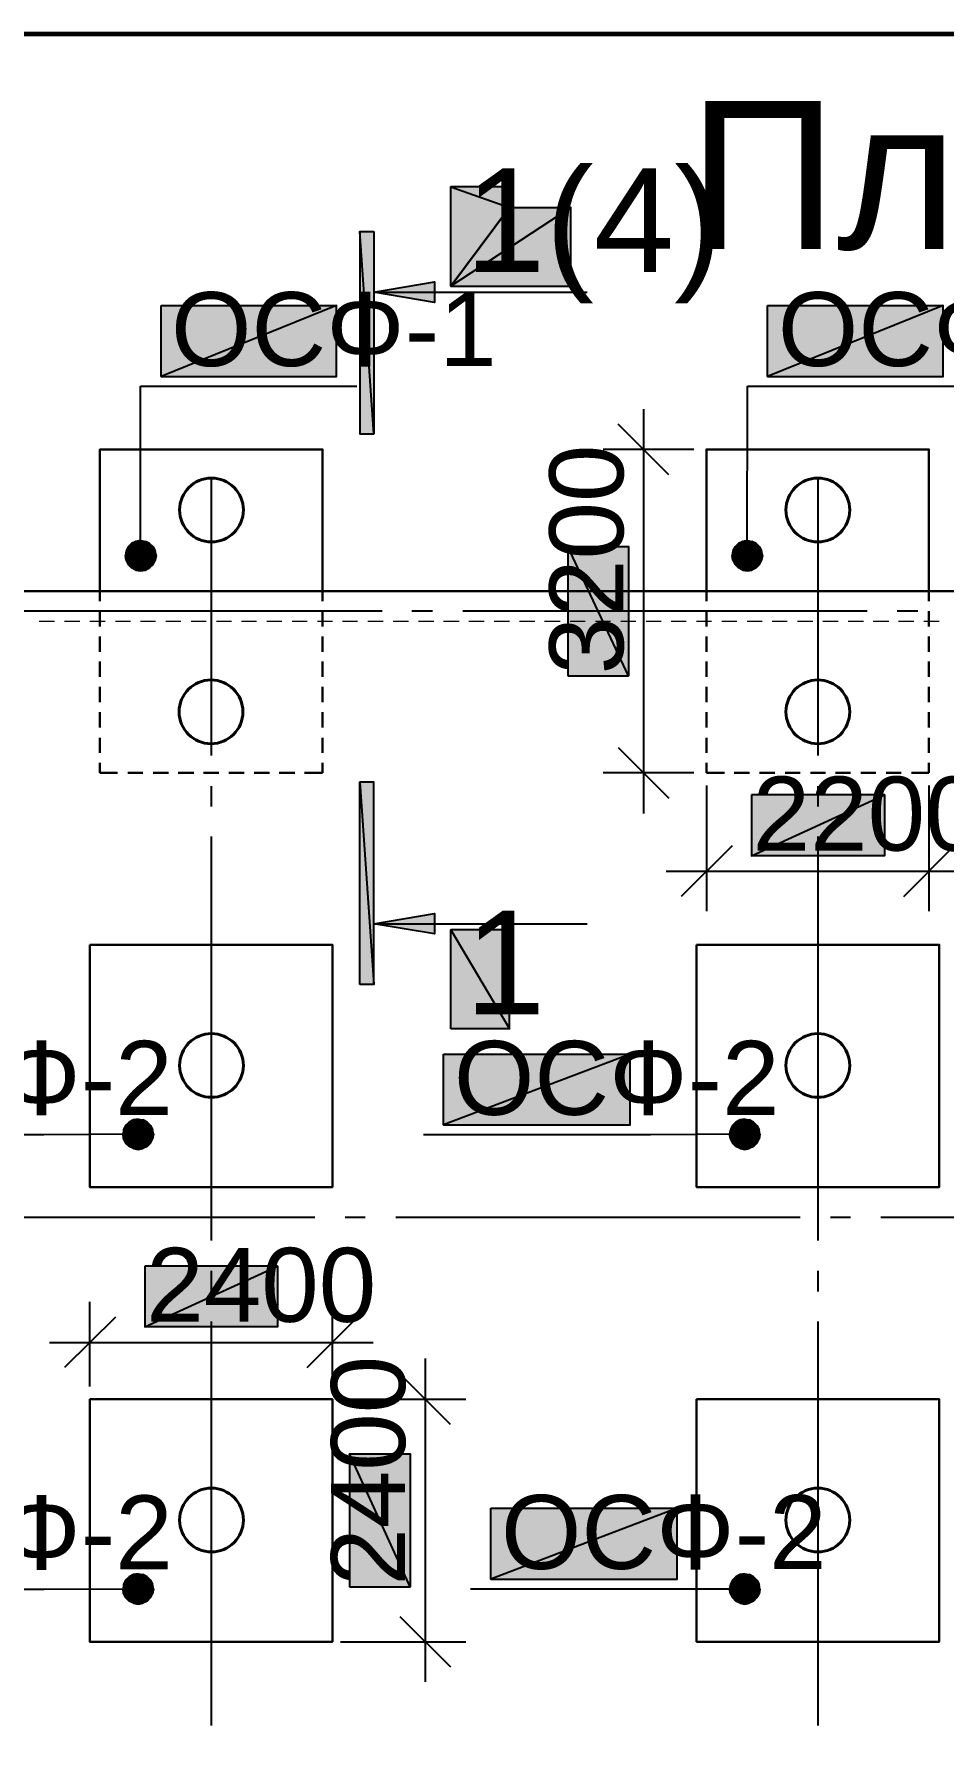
# Model space of a CAD drawing. Extents: x 8 to 21351, y 0 to 420.
# Drawn here: x 8904.4 to 8949.4, y 207.3 to 292.1 of the extents above; entities that cross this region are included whole.
import ezdxf

# ---------------------------------------------------------------- set-up
doc = ezdxf.new("R2010")
doc.units = 0
doc.styles.add('TEYPDFCAD_TEXT', font='arial.ttf')

msp = doc.modelspace()

# ---------------------------------------------------------------- hatches: boundary and pattern name
at = {"true_color": 0xffffff}
h = msp.add_hatch(color=0, dxfattribs=at)
h.paths.add_polyline_path([(8927.932, 284.565), (8925.032, 284.565), (8927.932, 283.549)])
h.paths.add_polyline_path([(8925.032, 284.565), (8927.932, 283.549), (8925.032, 279.654)])
h = msp.add_hatch(color=0, dxfattribs=at)
h.paths.add_polyline_path([(8927.932, 283.549), (8930.959, 283.549), (8925.032, 279.654)])
h.paths.add_polyline_path([(8930.959, 283.549), (8925.032, 279.654), (8930.959, 279.654)])
h = msp.add_hatch(color=7)
h.paths.add_polyline_path([(8921.222, 282.363), (8921.222, 272.351), (8920.523, 282.363)])
h.paths.add_polyline_path([(8921.222, 272.351), (8920.523, 282.363), (8920.523, 272.351)])
for points in [[(8921.222, 279.358), (8924.228, 279.866), (8924.228, 278.85)], [(8921.222, 248.095), (8924.228, 248.602), (8924.228, 247.586)]]:
    msp.add_hatch(color=7).paths.add_polyline_path(points)
h = msp.add_hatch(color=0, dxfattribs=at)
h.paths.add_polyline_path([(8910.702, 278.702), (8919.38, 278.702), (8910.702, 275.188)])
h.paths.add_polyline_path([(8919.38, 278.702), (8910.702, 275.188), (8919.38, 275.188)])
h = msp.add_hatch(color=0, dxfattribs=at)
h.paths.add_polyline_path([(8940.695, 278.702), (8949.374, 278.702), (8940.695, 275.188)])
h.paths.add_polyline_path([(8949.374, 278.702), (8940.695, 275.188), (8949.374, 275.188)])
h = msp.add_hatch(color=7)
h.paths.add_polyline_path([(8908.966, 266.552), (8908.945, 266.319), (8909.686, 266.319)])
h.paths.add_polyline_path([(8908.945, 266.319), (8909.686, 266.319), (8908.966, 266.086)])
h.paths.add_polyline_path([(8909.686, 266.319), (8908.966, 266.086), (8909.072, 265.875)])
h = msp.add_hatch(color=7)
h.paths.add_polyline_path([(8909.453, 267.017), (8909.242, 266.912), (8909.686, 266.319)])
h.paths.add_polyline_path([(8909.242, 266.912), (8909.686, 266.319), (8909.072, 266.742)])
h.paths.add_polyline_path([(8909.686, 266.319), (8909.072, 266.742), (8908.966, 266.552)])
h = msp.add_hatch(color=7)
h.paths.add_polyline_path([(8909.072, 265.875), (8909.242, 265.705), (8909.686, 266.319)])
h.paths.add_polyline_path([(8909.242, 265.705), (8909.686, 266.319), (8909.453, 265.599)])
h.paths.add_polyline_path([(8909.686, 266.319), (8909.453, 265.599), (8909.686, 265.557)])
h = msp.add_hatch(color=7)
h.paths.add_polyline_path([(8910.131, 266.912), (8909.919, 267.017), (8909.686, 266.319)])
h.paths.add_polyline_path([(8909.919, 267.017), (8909.686, 266.319), (8909.686, 267.06)])
h.paths.add_polyline_path([(8909.686, 266.319), (8909.686, 267.06), (8909.453, 267.017)])
h = msp.add_hatch(color=7)
h.paths.add_polyline_path([(8910.448, 266.319), (8910.406, 266.552), (8909.686, 266.319)])
h.paths.add_polyline_path([(8910.406, 266.552), (8909.686, 266.319), (8910.3, 266.742)])
h.paths.add_polyline_path([(8909.686, 266.319), (8910.3, 266.742), (8910.131, 266.912)])
h = msp.add_hatch(color=7)
h.paths.add_polyline_path([(8909.686, 265.557), (8909.919, 265.599), (8909.686, 266.319)])
h.paths.add_polyline_path([(8909.919, 265.599), (8909.686, 266.319), (8910.131, 265.705)])
h.paths.add_polyline_path([(8909.686, 266.319), (8910.131, 265.705), (8910.3, 265.875)])
h = msp.add_hatch(color=7)
h.paths.add_polyline_path([(8910.3, 265.875), (8910.406, 266.086), (8909.686, 266.319)])
h.paths.add_polyline_path([(8910.406, 266.086), (8909.686, 266.319), (8910.448, 266.319)])
h = msp.add_hatch(color=0, dxfattribs=at)
h.paths.add_polyline_path([(8930.81, 260.371), (8933.816, 260.371), (8930.81, 266.764)])
h.paths.add_polyline_path([(8933.816, 260.371), (8930.81, 266.764), (8933.816, 266.764)])
h = msp.add_hatch(color=7)
h.paths.add_polyline_path([(8938.981, 266.552), (8938.938, 266.319), (8939.679, 266.319)])
h.paths.add_polyline_path([(8938.938, 266.319), (8939.679, 266.319), (8938.981, 266.086)])
h.paths.add_polyline_path([(8939.679, 266.319), (8938.981, 266.086), (8939.087, 265.875)])
h = msp.add_hatch(color=7)
h.paths.add_polyline_path([(8939.468, 267.017), (8939.256, 266.912), (8939.679, 266.319)])
h.paths.add_polyline_path([(8939.256, 266.912), (8939.679, 266.319), (8939.087, 266.742)])
h.paths.add_polyline_path([(8939.679, 266.319), (8939.087, 266.742), (8938.981, 266.552)])
h = msp.add_hatch(color=7)
h.paths.add_polyline_path([(8939.087, 265.875), (8939.256, 265.705), (8939.679, 266.319)])
h.paths.add_polyline_path([(8939.256, 265.705), (8939.679, 266.319), (8939.468, 265.599)])
h.paths.add_polyline_path([(8939.679, 266.319), (8939.468, 265.599), (8939.679, 265.557)])
h = msp.add_hatch(color=7)
h.paths.add_polyline_path([(8940.124, 266.912), (8939.912, 267.017), (8939.679, 266.319)])
h.paths.add_polyline_path([(8939.912, 267.017), (8939.679, 266.319), (8939.679, 267.06)])
h.paths.add_polyline_path([(8939.679, 266.319), (8939.679, 267.06), (8939.468, 267.017)])
h = msp.add_hatch(color=7)
h.paths.add_polyline_path([(8940.441, 266.319), (8940.399, 266.552), (8939.679, 266.319)])
h.paths.add_polyline_path([(8940.399, 266.552), (8939.679, 266.319), (8940.293, 266.742)])
h.paths.add_polyline_path([(8939.679, 266.319), (8940.293, 266.742), (8940.124, 266.912)])
h = msp.add_hatch(color=7)
h.paths.add_polyline_path([(8939.679, 265.557), (8939.912, 265.599), (8939.679, 266.319)])
h.paths.add_polyline_path([(8939.912, 265.599), (8939.679, 266.319), (8940.124, 265.705)])
h.paths.add_polyline_path([(8939.679, 266.319), (8940.124, 265.705), (8940.293, 265.875)])
h = msp.add_hatch(color=7)
h.paths.add_polyline_path([(8940.293, 265.875), (8940.399, 266.086), (8939.679, 266.319)])
h.paths.add_polyline_path([(8940.399, 266.086), (8939.679, 266.319), (8940.441, 266.319)])
h = msp.add_hatch(color=7)
h.paths.add_polyline_path([(8920.523, 245.089), (8920.523, 255.101), (8921.222, 245.089)])
h.paths.add_polyline_path([(8920.523, 255.101), (8921.222, 245.089), (8921.222, 255.101)])
h = msp.add_hatch(color=0, dxfattribs=at)
h.paths.add_polyline_path([(8939.891, 254.466), (8939.891, 251.46), (8946.474, 254.466)])
h.paths.add_polyline_path([(8939.891, 251.46), (8946.474, 254.466), (8946.474, 251.46)])
h = msp.add_hatch(color=0, dxfattribs=at)
h.paths.add_polyline_path([(8925.032, 242.887), (8925.032, 247.798), (8927.932, 242.887)])
h.paths.add_polyline_path([(8925.032, 247.798), (8927.932, 242.887), (8927.932, 247.798)])
h = msp.add_hatch(color=0, dxfattribs=at)
h.paths.add_polyline_path([(8924.672, 241.639), (8933.901, 241.639), (8924.672, 238.146)])
h.paths.add_polyline_path([(8933.901, 241.639), (8924.672, 238.146), (8933.901, 238.146)])
h = msp.add_hatch(color=7)
h.paths.add_polyline_path([(8909.326, 238.379), (8909.115, 238.273), (8909.559, 237.68)])
h.paths.add_polyline_path([(8909.115, 238.273), (8909.559, 237.68), (8908.945, 238.104)])
h.paths.add_polyline_path([(8909.559, 237.68), (8908.945, 238.104), (8908.839, 237.892)])
h = msp.add_hatch(color=7)
h.paths.add_polyline_path([(8910.004, 238.273), (8909.792, 238.379), (8909.559, 237.68)])
h.paths.add_polyline_path([(8909.792, 238.379), (8909.559, 237.68), (8909.559, 238.421)])
h.paths.add_polyline_path([(8909.559, 237.68), (8909.559, 238.421), (8909.326, 238.379)])
h = msp.add_hatch(color=7)
h.paths.add_polyline_path([(8939.341, 238.379), (8939.129, 238.273), (8939.573, 237.68)])
h.paths.add_polyline_path([(8939.129, 238.273), (8939.573, 237.68), (8938.96, 238.104)])
h.paths.add_polyline_path([(8939.573, 237.68), (8938.96, 238.104), (8938.854, 237.892)])
h = msp.add_hatch(color=7)
h.paths.add_polyline_path([(8939.997, 238.273), (8939.785, 238.379), (8939.573, 237.68)])
h.paths.add_polyline_path([(8939.785, 238.379), (8939.573, 237.68), (8939.573, 238.421)])
h.paths.add_polyline_path([(8939.573, 237.68), (8939.573, 238.421), (8939.341, 238.379)])
h = msp.add_hatch(color=7)
h.paths.add_polyline_path([(8908.839, 237.892), (8908.818, 237.68), (8909.559, 237.68)])
h.paths.add_polyline_path([(8908.818, 237.68), (8909.559, 237.68), (8908.839, 237.448)])
h.paths.add_polyline_path([(8909.559, 237.68), (8908.839, 237.448), (8908.945, 237.236)])
h = msp.add_hatch(color=7)
h.paths.add_polyline_path([(8908.945, 237.236), (8909.115, 237.067), (8909.559, 237.68)])
h.paths.add_polyline_path([(8909.115, 237.067), (8909.559, 237.68), (8909.326, 236.961)])
h.paths.add_polyline_path([(8909.559, 237.68), (8909.326, 236.961), (8909.559, 236.918)])
h = msp.add_hatch(color=7)
h.paths.add_polyline_path([(8910.321, 237.68), (8910.279, 237.892), (8909.559, 237.68)])
h.paths.add_polyline_path([(8910.279, 237.892), (8909.559, 237.68), (8910.173, 238.104)])
h.paths.add_polyline_path([(8909.559, 237.68), (8910.173, 238.104), (8910.004, 238.273)])
h = msp.add_hatch(color=7)
h.paths.add_polyline_path([(8909.559, 236.918), (8909.792, 236.961), (8909.559, 237.68)])
h.paths.add_polyline_path([(8909.792, 236.961), (8909.559, 237.68), (8910.004, 237.067)])
h.paths.add_polyline_path([(8909.559, 237.68), (8910.004, 237.067), (8910.173, 237.236)])
h = msp.add_hatch(color=7)
h.paths.add_polyline_path([(8910.173, 237.236), (8910.279, 237.448), (8909.559, 237.68)])
h.paths.add_polyline_path([(8910.279, 237.448), (8909.559, 237.68), (8910.321, 237.68)])
h = msp.add_hatch(color=7)
h.paths.add_polyline_path([(8938.854, 237.892), (8938.811, 237.68), (8939.573, 237.68)])
h.paths.add_polyline_path([(8938.811, 237.68), (8939.573, 237.68), (8938.854, 237.448)])
h.paths.add_polyline_path([(8939.573, 237.68), (8938.854, 237.448), (8938.96, 237.236)])
h = msp.add_hatch(color=7)
h.paths.add_polyline_path([(8938.96, 237.236), (8939.129, 237.067), (8939.573, 237.68)])
h.paths.add_polyline_path([(8939.129, 237.067), (8939.573, 237.68), (8939.341, 236.961)])
h.paths.add_polyline_path([(8939.573, 237.68), (8939.341, 236.961), (8939.573, 236.918)])
h = msp.add_hatch(color=7)
h.paths.add_polyline_path([(8940.314, 237.68), (8940.272, 237.892), (8939.573, 237.68)])
h.paths.add_polyline_path([(8940.272, 237.892), (8939.573, 237.68), (8940.166, 238.104)])
h.paths.add_polyline_path([(8939.573, 237.68), (8940.166, 238.104), (8939.997, 238.273)])
h = msp.add_hatch(color=7)
h.paths.add_polyline_path([(8939.573, 236.918), (8939.785, 236.961), (8939.573, 237.68)])
h.paths.add_polyline_path([(8939.785, 236.961), (8939.573, 237.68), (8939.997, 237.067)])
h.paths.add_polyline_path([(8939.573, 237.68), (8939.997, 237.067), (8940.166, 237.236)])
h = msp.add_hatch(color=7)
h.paths.add_polyline_path([(8940.166, 237.236), (8940.272, 237.448), (8939.573, 237.68)])
h.paths.add_polyline_path([(8940.272, 237.448), (8939.573, 237.68), (8940.314, 237.68)])
h = msp.add_hatch(color=0, dxfattribs=at)
h.paths.add_polyline_path([(8909.898, 231.14), (8909.898, 228.134), (8916.459, 231.14)])
h.paths.add_polyline_path([(8909.898, 228.134), (8916.459, 231.14), (8916.459, 228.134)])
h = msp.add_hatch(color=0, dxfattribs=at)
h.paths.add_polyline_path([(8920.015, 215.265), (8923.021, 215.265), (8920.015, 221.848)])
h.paths.add_polyline_path([(8923.021, 215.265), (8920.015, 221.848), (8923.021, 221.848)])
h = msp.add_hatch(color=0, dxfattribs=at)
h.paths.add_polyline_path([(8927, 219.16), (8936.229, 219.16), (8927, 215.646)])
h.paths.add_polyline_path([(8936.229, 219.16), (8927, 215.646), (8936.229, 215.646)])
h = msp.add_hatch(color=7)
h.paths.add_polyline_path([(8909.326, 215.879), (8909.115, 215.773), (8909.559, 215.159)])
h.paths.add_polyline_path([(8909.115, 215.773), (8909.559, 215.159), (8908.945, 215.604)])
h.paths.add_polyline_path([(8909.559, 215.159), (8908.945, 215.604), (8908.839, 215.392)])
h = msp.add_hatch(color=7)
h.paths.add_polyline_path([(8910.004, 215.773), (8909.792, 215.879), (8909.559, 215.159)])
h.paths.add_polyline_path([(8909.792, 215.879), (8909.559, 215.159), (8909.559, 215.921)])
h.paths.add_polyline_path([(8909.559, 215.159), (8909.559, 215.921), (8909.326, 215.879)])
h = msp.add_hatch(color=7)
h.paths.add_polyline_path([(8910.321, 215.159), (8910.279, 215.392), (8909.559, 215.159)])
h.paths.add_polyline_path([(8910.279, 215.392), (8909.559, 215.159), (8910.173, 215.604)])
h.paths.add_polyline_path([(8909.559, 215.159), (8910.173, 215.604), (8910.004, 215.773)])
h = msp.add_hatch(color=7)
h.paths.add_polyline_path([(8939.341, 215.879), (8939.129, 215.773), (8939.573, 215.159)])
h.paths.add_polyline_path([(8939.129, 215.773), (8939.573, 215.159), (8938.96, 215.604)])
h.paths.add_polyline_path([(8939.573, 215.159), (8938.96, 215.604), (8938.854, 215.392)])
h = msp.add_hatch(color=7)
h.paths.add_polyline_path([(8939.997, 215.773), (8939.785, 215.879), (8939.573, 215.159)])
h.paths.add_polyline_path([(8939.785, 215.879), (8939.573, 215.159), (8939.573, 215.921)])
h.paths.add_polyline_path([(8939.573, 215.159), (8939.573, 215.921), (8939.341, 215.879)])
h = msp.add_hatch(color=7)
h.paths.add_polyline_path([(8940.314, 215.159), (8940.272, 215.392), (8939.573, 215.159)])
h.paths.add_polyline_path([(8940.272, 215.392), (8939.573, 215.159), (8940.166, 215.604)])
h.paths.add_polyline_path([(8939.573, 215.159), (8940.166, 215.604), (8939.997, 215.773)])
h = msp.add_hatch(color=7)
h.paths.add_polyline_path([(8908.839, 215.392), (8908.818, 215.159), (8909.559, 215.159)])
h.paths.add_polyline_path([(8908.818, 215.159), (8909.559, 215.159), (8908.839, 214.926)])
h.paths.add_polyline_path([(8909.559, 215.159), (8908.839, 214.926), (8908.945, 214.736)])
h = msp.add_hatch(color=7)
h.paths.add_polyline_path([(8908.945, 214.736), (8909.115, 214.566), (8909.559, 215.159)])
h.paths.add_polyline_path([(8909.115, 214.566), (8909.559, 215.159), (8909.326, 214.461)])
h.paths.add_polyline_path([(8909.559, 215.159), (8909.326, 214.461), (8909.559, 214.418)])
h = msp.add_hatch(color=7)
h.paths.add_polyline_path([(8909.559, 214.418), (8909.792, 214.461), (8909.559, 215.159)])
h.paths.add_polyline_path([(8909.792, 214.461), (8909.559, 215.159), (8910.004, 214.566)])
h.paths.add_polyline_path([(8909.559, 215.159), (8910.004, 214.566), (8910.173, 214.736)])
h = msp.add_hatch(color=7)
h.paths.add_polyline_path([(8910.173, 214.736), (8910.279, 214.926), (8909.559, 215.159)])
h.paths.add_polyline_path([(8910.279, 214.926), (8909.559, 215.159), (8910.321, 215.159)])
h = msp.add_hatch(color=7)
h.paths.add_polyline_path([(8938.854, 215.392), (8938.811, 215.159), (8939.573, 215.159)])
h.paths.add_polyline_path([(8938.811, 215.159), (8939.573, 215.159), (8938.854, 214.926)])
h.paths.add_polyline_path([(8939.573, 215.159), (8938.854, 214.926), (8938.96, 214.736)])
h = msp.add_hatch(color=7)
h.paths.add_polyline_path([(8938.96, 214.736), (8939.129, 214.566), (8939.573, 215.159)])
h.paths.add_polyline_path([(8939.129, 214.566), (8939.573, 215.159), (8939.341, 214.461)])
h.paths.add_polyline_path([(8939.573, 215.159), (8939.341, 214.461), (8939.573, 214.418)])
h = msp.add_hatch(color=7)
h.paths.add_polyline_path([(8939.573, 214.418), (8939.785, 214.461), (8939.573, 215.159)])
h.paths.add_polyline_path([(8939.785, 214.461), (8939.573, 215.159), (8939.997, 214.566)])
h.paths.add_polyline_path([(8939.573, 215.159), (8939.997, 214.566), (8940.166, 214.736)])
h = msp.add_hatch(color=7)
h.paths.add_polyline_path([(8940.166, 214.736), (8940.272, 214.926), (8939.573, 215.159)])
h.paths.add_polyline_path([(8940.272, 214.926), (8939.573, 215.159), (8940.314, 215.159)])

# ---------------------------------------------------------------- linework, layer by layer
at = {"color": 7, "lineweight": 25}
for p, q in [((8921.222, 279.358), (8931.763, 279.358)), ((8909.686, 266.319), (8909.686, 274.701)), ((8909.686, 274.701), (8920.375, 274.701)), ((8939.679, 266.319), (8939.7, 274.701)), ((8939.7, 274.701), (8950.39, 274.701)), ((8934.557, 273.558), (8934.557, 253.555)), ((8935.806, 270.319), (8933.308, 272.817)), ((8937.055, 271.568), (8932.567, 271.568)), ((8913.179, 270.087), (8913.179, 256.413)), ((8943.172, 270.087), (8943.172, 256.413)), ((8921.624, 263.567), (8901.622, 263.567)), ((8924.122, 263.567), (8923.106, 263.567)), ((8945.627, 263.567), (8925.625, 263.567)), ((8948.125, 263.567), (8947.109, 263.567)), ((8933.308, 256.815), (8935.806, 254.317)), ((8937.055, 255.566), (8932.567, 255.566)), ((8913.179, 254.91), (8913.179, 253.894)), ((8937.668, 254.931), (8937.668, 248.708)), ((8943.172, 254.91), (8943.172, 253.894)), ((8948.675, 254.931), (8948.675, 248.708)), ((8913.179, 252.412), (8913.179, 232.41)), ((8938.938, 251.947), (8936.42, 249.449)), ((8943.172, 252.412), (8943.172, 232.41)), ((8947.426, 249.449), (8949.924, 251.947)), ((8935.679, 250.698), (8950.686, 250.698)), ((8921.222, 248.095), (8931.763, 248.095)), ((8904.902, 237.638), (8893.663, 237.638)), ((8909.559, 237.68), (8904.902, 237.638)), ((8934.896, 237.638), (8923.677, 237.638)), ((8939.573, 237.68), (8934.896, 237.638)), ((8918.301, 233.553), (8898.298, 233.553)), ((8920.799, 233.553), (8919.804, 233.553)), ((8942.304, 233.553), (8922.301, 233.553)), ((8944.802, 233.553), (8943.807, 233.553)), ((8966.307, 233.553), (8946.304, 233.553)), ((8913.179, 230.907), (8913.179, 229.891)), ((8943.172, 230.907), (8943.172, 229.891)), ((8907.167, 225.192), (8907.167, 229.383)), ((8919.169, 225.192), (8919.169, 229.383)), ((8908.437, 228.621), (8905.918, 226.124)), ((8913.179, 228.41), (8913.179, 208.407)), ((8917.92, 226.124), (8920.418, 228.621)), ((8943.172, 228.41), (8943.172, 208.407)), ((8905.178, 227.372), (8921.18, 227.372)), ((8923.762, 226.568), (8923.762, 210.566)), ((8925.011, 223.308), (8922.513, 225.806)), ((8919.571, 224.557), (8925.773, 224.557)), ((8904.902, 215.138), (8893.663, 215.138)), ((8909.559, 215.159), (8904.902, 215.138)), ((8937.224, 215.159), (8926.006, 215.159)), ((8939.573, 215.159), (8937.224, 215.159)), ((8922.513, 213.804), (8925.011, 211.307)), ((8919.571, 212.556), (8925.773, 212.556))]:
    msp.add_line(p, q, dxfattribs=at)
at = {"color": 0, "lineweight": 0, "true_color": 0xffffff}
for p, q in [((8910.702, 275.188), (8919.38, 275.188)), ((8940.695, 275.188), (8949.374, 275.188)), ((8927.932, 242.887), (8927.932, 247.798)), ((8924.672, 238.146), (8933.901, 238.146)), ((8927, 215.646), (8936.229, 215.646))]:
    msp.add_line(p, q, dxfattribs=at)
at = {"color": 7, "lineweight": 30}
for p, q in [((8908.543, 264.562), (8907.675, 264.562)), ((8907.675, 264.562), (8907.675, 264.054)), ((8909.792, 264.562), (8909.051, 264.562)), ((8911.062, 264.562), (8910.3, 264.562)), ((8912.311, 264.562), (8911.549, 264.562)), ((8913.56, 264.562), (8912.798, 264.562)), ((8914.808, 264.562), (8914.046, 264.562)), ((8916.057, 264.562), (8915.295, 264.562)), ((8917.306, 264.562), (8916.544, 264.562)), ((8918.682, 264.562), (8917.793, 264.562)), ((8918.682, 264.054), (8918.682, 264.562)), ((8938.557, 264.562), (8937.668, 264.562)), ((8937.668, 264.562), (8937.668, 264.054)), ((8939.806, 264.562), (8939.044, 264.562)), ((8941.055, 264.562), (8940.293, 264.562)), ((8942.304, 264.562), (8941.563, 264.562)), ((8943.553, 264.562), (8942.812, 264.562)), ((8944.802, 264.562), (8944.061, 264.562)), ((8946.05, 264.562), (8945.31, 264.562)), ((8947.299, 264.562), (8946.558, 264.562)), ((8948.675, 264.562), (8947.807, 264.562)), ((8948.675, 264.054), (8948.675, 264.562)), ((8907.675, 263.567), (8907.675, 262.805)), ((8918.682, 262.805), (8918.682, 263.567)), ((8937.668, 263.567), (8937.668, 262.805)), ((8948.675, 262.805), (8948.675, 263.567)), ((8907.675, 262.318), (8907.675, 261.557)), ((8918.682, 261.557), (8918.682, 262.318)), ((8937.668, 262.318), (8937.668, 261.557)), ((8948.675, 261.557), (8948.675, 262.318)), ((8907.675, 261.07), (8907.675, 260.308)), ((8918.682, 260.308), (8918.682, 261.07)), ((8937.668, 261.07), (8937.668, 260.308)), ((8948.675, 260.308), (8948.675, 261.07)), ((8907.675, 259.821), (8907.675, 259.059)), ((8918.682, 259.059), (8918.682, 259.821)), ((8937.668, 259.821), (8937.668, 259.059)), ((8948.675, 259.059), (8948.675, 259.821)), ((8907.675, 258.572), (8907.675, 257.81)), ((8918.682, 257.81), (8918.682, 258.572)), ((8937.668, 258.572), (8937.668, 257.81)), ((8948.675, 257.81), (8948.675, 258.572)), ((8907.675, 257.302), (8907.675, 256.561)), ((8918.682, 256.561), (8918.682, 257.302)), ((8937.668, 257.302), (8937.668, 256.561)), ((8948.675, 256.561), (8948.675, 257.302)), ((8907.675, 256.053), (8907.675, 255.566)), ((8907.675, 255.566), (8908.543, 255.566)), ((8909.051, 255.566), (8909.792, 255.566)), ((8910.3, 255.566), (8911.062, 255.566)), ((8911.549, 255.566), (8912.311, 255.566)), ((8912.798, 255.566), (8913.56, 255.566)), ((8914.046, 255.566), (8914.808, 255.566)), ((8915.295, 255.566), (8916.057, 255.566)), ((8916.544, 255.566), (8917.306, 255.566)), ((8917.793, 255.566), (8918.682, 255.566)), ((8918.682, 255.566), (8918.682, 256.053)), ((8937.668, 256.053), (8937.668, 255.566)), ((8937.668, 255.566), (8938.557, 255.566)), ((8939.044, 255.566), (8939.806, 255.566)), ((8940.293, 255.566), (8941.055, 255.566)), ((8941.563, 255.566), (8942.304, 255.566)), ((8942.812, 255.566), (8943.553, 255.566)), ((8944.061, 255.566), (8944.802, 255.566)), ((8945.31, 255.566), (8946.05, 255.566)), ((8946.558, 255.566), (8947.299, 255.566)), ((8947.807, 255.566), (8948.675, 255.566)), ((8948.675, 255.566), (8948.675, 256.053))]:
    msp.add_line(p, q, dxfattribs=at)
at = {"color": 7, "lineweight": 5}
for p, q in [((8905.432, 263.059), (8904.67, 263.059)), ((8906.68, 263.059), (8905.918, 263.059)), ((8907.929, 263.059), (8907.167, 263.059)), ((8909.178, 263.059), (8908.437, 263.059)), ((8910.427, 263.059), (8909.686, 263.059)), ((8911.676, 263.059), (8910.935, 263.059)), ((8912.925, 263.059), (8912.184, 263.059)), ((8914.173, 263.059), (8913.433, 263.059)), ((8915.422, 263.059), (8914.681, 263.059)), ((8916.671, 263.059), (8915.93, 263.059)), ((8917.92, 263.059), (8917.179, 263.059)), ((8919.169, 263.059), (8918.428, 263.059)), ((8920.418, 263.059), (8919.677, 263.059)), ((8921.688, 263.059), (8920.926, 263.059)), ((8922.936, 263.059), (8922.174, 263.059)), ((8924.185, 263.059), (8923.423, 263.059)), ((8925.434, 263.059), (8924.672, 263.059)), ((8926.683, 263.059), (8925.921, 263.059)), ((8927.932, 263.059), (8927.17, 263.059)), ((8929.181, 263.059), (8928.419, 263.059)), ((8930.429, 263.059), (8929.667, 263.059)), ((8931.678, 263.059), (8930.937, 263.059)), ((8932.927, 263.059), (8932.186, 263.059)), ((8934.176, 263.059), (8933.435, 263.059)), ((8935.425, 263.059), (8934.684, 263.059)), ((8936.674, 263.059), (8935.933, 263.059)), ((8937.922, 263.059), (8937.182, 263.059)), ((8939.171, 263.059), (8938.43, 263.059)), ((8940.42, 263.059), (8939.679, 263.059)), ((8941.669, 263.059), (8940.928, 263.059)), ((8942.939, 263.059), (8942.177, 263.059)), ((8944.188, 263.059), (8943.426, 263.059)), ((8945.437, 263.059), (8944.675, 263.059)), ((8946.685, 263.059), (8945.923, 263.059)), ((8947.934, 263.059), (8947.172, 263.059)), ((8949.183, 263.059), (8948.421, 263.059))]:
    msp.add_line(p, q, dxfattribs=at)
at = {"lineweight": 60}
msp.add_lwpolyline([(8810.817, 5.122), (9205.808, 5.122), (9205.808, 292.121), (8810.817, 292.121)], close=True, dxfattribs=at)
at = {"color": 0, "true_color": 0xffffff}
for points in [[(8927.932, 284.565), (8925.032, 284.565), (8927.932, 283.549)], [(8925.032, 284.565), (8927.932, 283.549), (8925.032, 279.654)], [(8927.932, 283.549), (8930.959, 283.549), (8925.032, 279.654)], [(8930.959, 283.549), (8925.032, 279.654), (8930.959, 279.654)], [(8910.702, 278.702), (8919.38, 278.702), (8910.702, 275.188)], [(8919.38, 278.702), (8910.702, 275.188), (8919.38, 275.188)], [(8940.695, 278.702), (8949.374, 278.702), (8940.695, 275.188)], [(8949.374, 278.702), (8940.695, 275.188), (8949.374, 275.188)], [(8930.81, 260.371), (8933.816, 260.371), (8930.81, 266.764)], [(8933.816, 260.371), (8930.81, 266.764), (8933.816, 266.764)], [(8939.891, 254.466), (8939.891, 251.46), (8946.474, 254.466)], [(8939.891, 251.46), (8946.474, 254.466), (8946.474, 251.46)], [(8925.032, 242.887), (8925.032, 247.798), (8927.932, 242.887)], [(8925.032, 247.798), (8927.932, 242.887), (8927.932, 247.798)], [(8924.672, 241.639), (8933.901, 241.639), (8924.672, 238.146)], [(8933.901, 241.639), (8924.672, 238.146), (8933.901, 238.146)], [(8909.898, 231.14), (8909.898, 228.134), (8916.459, 231.14)], [(8909.898, 228.134), (8916.459, 231.14), (8916.459, 228.134)], [(8920.015, 215.265), (8923.021, 215.265), (8920.015, 221.848)], [(8923.021, 215.265), (8920.015, 221.848), (8923.021, 221.848)], [(8927, 219.16), (8936.229, 219.16), (8927, 215.646)], [(8936.229, 219.16), (8927, 215.646), (8936.229, 215.646)]]:
    msp.add_lwpolyline(points, close=True, dxfattribs=at)
at = {"color": 7}
for points in [[(8921.222, 282.363), (8921.222, 272.351), (8920.523, 282.363)], [(8921.222, 272.351), (8920.523, 282.363), (8920.523, 272.351)], [(8921.222, 279.358), (8924.228, 279.866), (8924.228, 278.85)], [(8908.966, 266.552), (8908.945, 266.319), (8909.686, 266.319)], [(8908.945, 266.319), (8909.686, 266.319), (8908.966, 266.086)], [(8909.686, 266.319), (8909.072, 266.742), (8908.966, 266.552)], [(8909.686, 266.319), (8908.966, 266.086), (8909.072, 265.875)], [(8909.242, 266.912), (8909.686, 266.319), (8909.072, 266.742)], [(8909.072, 265.875), (8909.242, 265.705), (8909.686, 266.319)], [(8909.453, 267.017), (8909.242, 266.912), (8909.686, 266.319)], [(8909.242, 265.705), (8909.686, 266.319), (8909.453, 265.599)], [(8909.686, 266.319), (8909.686, 267.06), (8909.453, 267.017)], [(8909.686, 266.319), (8909.453, 265.599), (8909.686, 265.557)], [(8909.919, 267.017), (8909.686, 266.319), (8909.686, 267.06)], [(8910.131, 266.912), (8909.919, 267.017), (8909.686, 266.319)], [(8909.686, 266.319), (8910.3, 266.742), (8910.131, 266.912)], [(8910.406, 266.552), (8909.686, 266.319), (8910.3, 266.742)], [(8910.448, 266.319), (8910.406, 266.552), (8909.686, 266.319)], [(8909.686, 265.557), (8909.919, 265.599), (8909.686, 266.319)], [(8909.919, 265.599), (8909.686, 266.319), (8910.131, 265.705)], [(8909.686, 266.319), (8910.131, 265.705), (8910.3, 265.875)], [(8910.3, 265.875), (8910.406, 266.086), (8909.686, 266.319)], [(8910.406, 266.086), (8909.686, 266.319), (8910.448, 266.319)], [(8938.981, 266.552), (8938.938, 266.319), (8939.679, 266.319)], [(8938.938, 266.319), (8939.679, 266.319), (8938.981, 266.086)], [(8939.679, 266.319), (8939.087, 266.742), (8938.981, 266.552)], [(8939.679, 266.319), (8938.981, 266.086), (8939.087, 265.875)], [(8939.256, 266.912), (8939.679, 266.319), (8939.087, 266.742)], [(8939.087, 265.875), (8939.256, 265.705), (8939.679, 266.319)], [(8939.468, 267.017), (8939.256, 266.912), (8939.679, 266.319)], [(8939.256, 265.705), (8939.679, 266.319), (8939.468, 265.599)], [(8939.679, 266.319), (8939.679, 267.06), (8939.468, 267.017)], [(8939.679, 266.319), (8939.468, 265.599), (8939.679, 265.557)], [(8939.912, 267.017), (8939.679, 266.319), (8939.679, 267.06)], [(8940.124, 266.912), (8939.912, 267.017), (8939.679, 266.319)], [(8939.679, 266.319), (8940.293, 266.742), (8940.124, 266.912)], [(8940.399, 266.552), (8939.679, 266.319), (8940.293, 266.742)], [(8940.441, 266.319), (8940.399, 266.552), (8939.679, 266.319)], [(8939.679, 265.557), (8939.912, 265.599), (8939.679, 266.319)], [(8939.912, 265.599), (8939.679, 266.319), (8940.124, 265.705)], [(8939.679, 266.319), (8940.124, 265.705), (8940.293, 265.875)], [(8940.293, 265.875), (8940.399, 266.086), (8939.679, 266.319)], [(8940.399, 266.086), (8939.679, 266.319), (8940.441, 266.319)], [(8920.523, 245.089), (8920.523, 255.101), (8921.222, 245.089)], [(8920.523, 255.101), (8921.222, 245.089), (8921.222, 255.101)], [(8921.222, 248.095), (8924.228, 248.602), (8924.228, 247.586)], [(8909.326, 238.379), (8909.115, 238.273), (8909.559, 237.68)], [(8909.559, 237.68), (8909.559, 238.421), (8909.326, 238.379)], [(8909.792, 238.379), (8909.559, 237.68), (8909.559, 238.421)], [(8910.004, 238.273), (8909.792, 238.379), (8909.559, 237.68)], [(8939.341, 238.379), (8939.129, 238.273), (8939.573, 237.68)], [(8939.573, 237.68), (8939.573, 238.421), (8939.341, 238.379)], [(8939.785, 238.379), (8939.573, 237.68), (8939.573, 238.421)], [(8939.997, 238.273), (8939.785, 238.379), (8939.573, 237.68)], [(8908.839, 237.892), (8908.818, 237.68), (8909.559, 237.68)], [(8908.818, 237.68), (8909.559, 237.68), (8908.839, 237.448)], [(8909.559, 237.68), (8908.945, 238.104), (8908.839, 237.892)], [(8909.559, 237.68), (8908.839, 237.448), (8908.945, 237.236)], [(8909.115, 238.273), (8909.559, 237.68), (8908.945, 238.104)], [(8908.945, 237.236), (8909.115, 237.067), (8909.559, 237.68)], [(8909.115, 237.067), (8909.559, 237.68), (8909.326, 236.961)], [(8909.559, 237.68), (8909.326, 236.961), (8909.559, 236.918)], [(8909.559, 237.68), (8910.173, 238.104), (8910.004, 238.273)], [(8910.279, 237.892), (8909.559, 237.68), (8910.173, 238.104)], [(8910.321, 237.68), (8910.279, 237.892), (8909.559, 237.68)], [(8909.559, 236.918), (8909.792, 236.961), (8909.559, 237.68)], [(8909.792, 236.961), (8909.559, 237.68), (8910.004, 237.067)], [(8909.559, 237.68), (8910.004, 237.067), (8910.173, 237.236)], [(8910.173, 237.236), (8910.279, 237.448), (8909.559, 237.68)], [(8910.279, 237.448), (8909.559, 237.68), (8910.321, 237.68)], [(8938.854, 237.892), (8938.811, 237.68), (8939.573, 237.68)], [(8938.811, 237.68), (8939.573, 237.68), (8938.854, 237.448)], [(8939.573, 237.68), (8938.96, 238.104), (8938.854, 237.892)], [(8939.573, 237.68), (8938.854, 237.448), (8938.96, 237.236)], [(8939.129, 238.273), (8939.573, 237.68), (8938.96, 238.104)], [(8938.96, 237.236), (8939.129, 237.067), (8939.573, 237.68)], [(8939.129, 237.067), (8939.573, 237.68), (8939.341, 236.961)], [(8939.573, 237.68), (8939.341, 236.961), (8939.573, 236.918)], [(8939.573, 237.68), (8940.166, 238.104), (8939.997, 238.273)], [(8940.272, 237.892), (8939.573, 237.68), (8940.166, 238.104)], [(8940.314, 237.68), (8940.272, 237.892), (8939.573, 237.68)], [(8939.573, 236.918), (8939.785, 236.961), (8939.573, 237.68)], [(8939.785, 236.961), (8939.573, 237.68), (8939.997, 237.067)], [(8939.573, 237.68), (8939.997, 237.067), (8940.166, 237.236)], [(8940.166, 237.236), (8940.272, 237.448), (8939.573, 237.68)], [(8940.272, 237.448), (8939.573, 237.68), (8940.314, 237.68)], [(8909.559, 215.159), (8908.945, 215.604), (8908.839, 215.392)], [(8909.115, 215.773), (8909.559, 215.159), (8908.945, 215.604)], [(8909.326, 215.879), (8909.115, 215.773), (8909.559, 215.159)], [(8909.559, 215.159), (8909.559, 215.921), (8909.326, 215.879)], [(8909.792, 215.879), (8909.559, 215.159), (8909.559, 215.921)], [(8910.004, 215.773), (8909.792, 215.879), (8909.559, 215.159)], [(8909.559, 215.159), (8910.173, 215.604), (8910.004, 215.773)], [(8910.279, 215.392), (8909.559, 215.159), (8910.173, 215.604)], [(8939.573, 215.159), (8938.96, 215.604), (8938.854, 215.392)], [(8939.129, 215.773), (8939.573, 215.159), (8938.96, 215.604)], [(8939.341, 215.879), (8939.129, 215.773), (8939.573, 215.159)], [(8939.573, 215.159), (8939.573, 215.921), (8939.341, 215.879)], [(8939.785, 215.879), (8939.573, 215.159), (8939.573, 215.921)], [(8939.997, 215.773), (8939.785, 215.879), (8939.573, 215.159)], [(8939.573, 215.159), (8940.166, 215.604), (8939.997, 215.773)], [(8940.272, 215.392), (8939.573, 215.159), (8940.166, 215.604)], [(8908.839, 215.392), (8908.818, 215.159), (8909.559, 215.159)], [(8908.818, 215.159), (8909.559, 215.159), (8908.839, 214.926)], [(8909.559, 215.159), (8908.839, 214.926), (8908.945, 214.736)], [(8908.945, 214.736), (8909.115, 214.566), (8909.559, 215.159)], [(8909.115, 214.566), (8909.559, 215.159), (8909.326, 214.461)], [(8909.559, 215.159), (8909.326, 214.461), (8909.559, 214.418)], [(8910.321, 215.159), (8910.279, 215.392), (8909.559, 215.159)], [(8909.559, 214.418), (8909.792, 214.461), (8909.559, 215.159)], [(8909.792, 214.461), (8909.559, 215.159), (8910.004, 214.566)], [(8909.559, 215.159), (8910.004, 214.566), (8910.173, 214.736)], [(8910.173, 214.736), (8910.279, 214.926), (8909.559, 215.159)], [(8910.279, 214.926), (8909.559, 215.159), (8910.321, 215.159)], [(8938.854, 215.392), (8938.811, 215.159), (8939.573, 215.159)], [(8938.811, 215.159), (8939.573, 215.159), (8938.854, 214.926)], [(8939.573, 215.159), (8938.854, 214.926), (8938.96, 214.736)], [(8938.96, 214.736), (8939.129, 214.566), (8939.573, 215.159)], [(8939.129, 214.566), (8939.573, 215.159), (8939.341, 214.461)], [(8939.573, 215.159), (8939.341, 214.461), (8939.573, 214.418)], [(8940.314, 215.159), (8940.272, 215.392), (8939.573, 215.159)], [(8939.573, 214.418), (8939.785, 214.461), (8939.573, 215.159)], [(8939.785, 214.461), (8939.573, 215.159), (8939.997, 214.566)], [(8939.573, 215.159), (8939.997, 214.566), (8940.166, 214.736)], [(8940.166, 214.736), (8940.272, 214.926), (8939.573, 215.159)], [(8940.272, 214.926), (8939.573, 215.159), (8940.314, 215.159)]]:
    msp.add_lwpolyline(points, close=True, dxfattribs=at)
at = {"color": 7, "lineweight": 30}
for points in [[(8907.675, 264.562), (8907.675, 271.568), (8918.682, 271.568), (8918.682, 264.562)], [(8937.668, 264.562), (8937.668, 271.568), (8948.675, 271.568), (8948.675, 264.562)], [(8852.176, 264.562), (9184.197, 264.562), (9184.197, 172.551), (8852.176, 172.551)], [(8907.167, 247.057), (8919.169, 247.057), (8919.169, 235.056), (8907.167, 235.056)], [(8937.182, 247.057), (8949.183, 247.057), (8949.183, 235.056), (8937.182, 235.056)], [(8907.167, 224.557), (8919.169, 224.557), (8919.169, 212.556), (8907.167, 212.556)], [(8937.182, 224.557), (8949.183, 224.557), (8949.183, 212.556), (8937.182, 212.556)]]:
    msp.add_lwpolyline(points, close=True, dxfattribs=at)
at = {"color": 7, "lineweight": 40}
for centre in [(8913.189, 268.573), (8943.182, 268.573), (8913.168, 258.583), (8943.182, 258.583), (8913.189, 241.078), (8943.182, 241.078), (8913.189, 218.578), (8943.182, 218.578)]:
    msp.add_circle(centre, 1.577, dxfattribs=at)

# ---------------------------------------------------------------- texts
at = {"color": 7, "style": 'TEYPDFCAD_TEXT'}
for s, height, p in [('План', 7.3201, (8936.779, 281.495)), ('1(4)', 5.1259, (8925.73, 280.353)), ('ОСФ-1', 3.6618, (8911.189, 275.696)), ('ОСФ-1', 3.6618, (8941.203, 275.696)), ('2200', 3.6618, (8939.954, 251.714)), ('1', 5.126, (8925.73, 243.607)), ('ОСФ-2', 3.6618, (8895.166, 238.633)), ('ОСФ-2', 3.6618, (8925.18, 238.633)), ('2400', 3.6618, (8909.961, 228.388)), ('ОСФ-2', 3.6618, (8895.166, 216.133)), ('ОСФ-2', 3.6618, (8927.508, 216.154))]:
    msp.add_text(s, height=height, dxfattribs=at).set_placement(p)
for s, p in [('3200', (8933.562, 260.435)), ('2400', (8922.767, 215.328))]:
    msp.add_text(s, height=3.6618, rotation=90, dxfattribs=at).set_placement(p)

doc.saveas('drawing.dxf')
